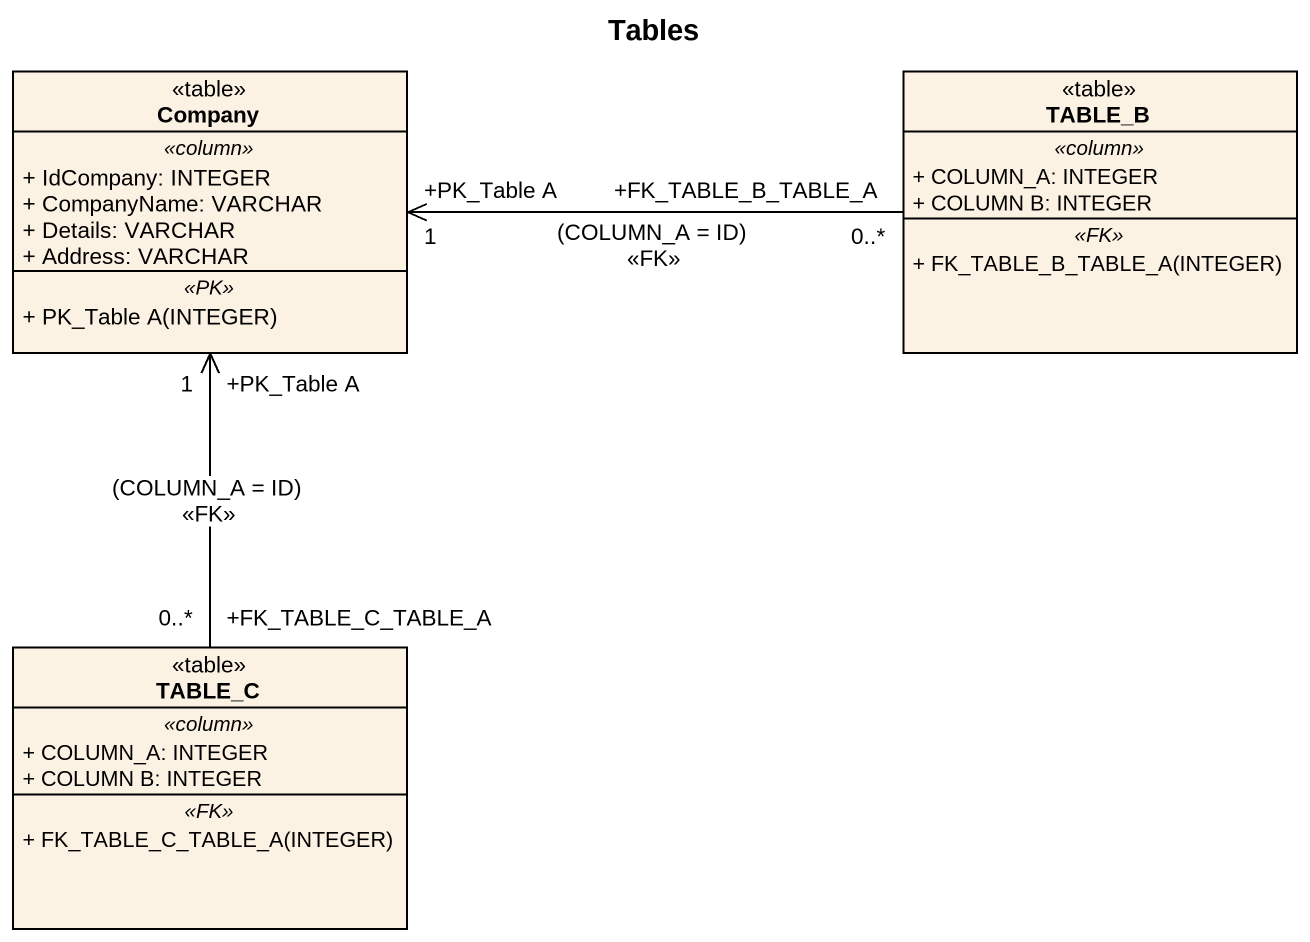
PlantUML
@startuml
title Tables
hide circle
hide empty members
skinparam classAttributeIconSize 0
class Company <<table>> {
  .. <<column>> ..
  + IdCompany: INTEGER
  + CompanyName: VARCHAR
  + Details: VARCHAR
  + Address: VARCHAR
  .. <<PK>> ..
  + PK_Table A(INTEGER)
}
class TABLE_B <<table>> {
  .. <<column>> ..
  + COLUMN_A: INTEGER
  + COLUMN B: INTEGER
  .. <<FK>> ..
  + FK_TABLE_B_TABLE_A(INTEGER)
}
class TABLE_C <<table>> {
  .. <<column>> ..
  + COLUMN_A: INTEGER
  + COLUMN B: INTEGER
  .. <<FK>> ..
  + FK_TABLE_C_TABLE_A(INTEGER)
}
TABLE_B "+FK_TABLE_B_TABLE_A\n0..*" -left-> "+PK_Table A\n1" Company : (COLUMN_A = ID)\n<<FK>>
TABLE_C "+FK_TABLE_C_TABLE_A\n0..*" -up-> "+PK_Table A\n1" Company : (COLUMN_A = ID)\n<<FK>>
@enduml
